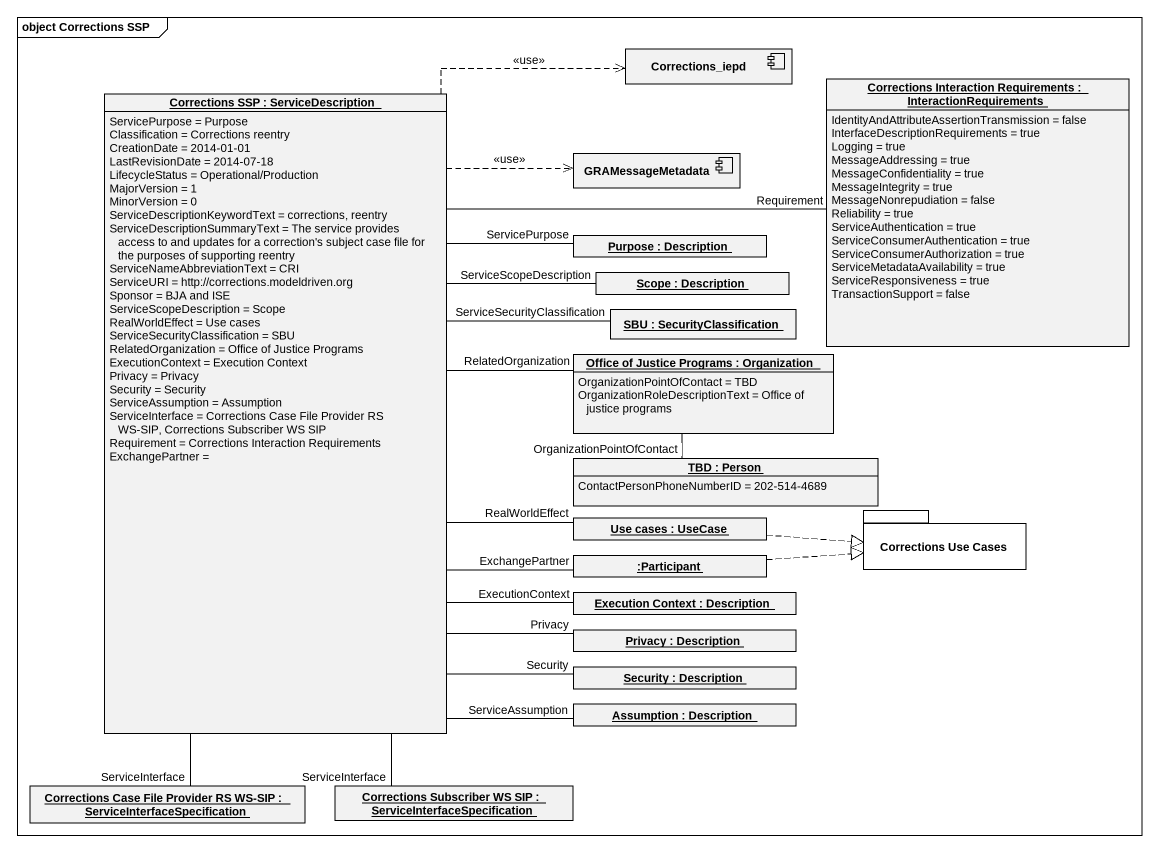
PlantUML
@startuml
mainframe object Corrections SSP
allowmixing
hide circle
hide empty members
component Corrections_iepd
object "Corrections Interaction Requirements : InteractionRequirements" as Corrections_Interaction {
  IdentityAndAttributeAssertionTransmission = false
  InterfaceDescriptionRequirements = true
  Logging = true
  MessageAddressing = true
  MessageConfidentiality = true
  MessageIntegrity = true
  MessageNonrepudiation = false
  Reliability = true
  ServiceAuthentication = true
  ServiceConsumerAuthentication = true
  ServiceConsumerAuthorization = true
  ServiceMetadataAvailability = true
  ServiceResponsiveness = true
  TransactionSupport = false
}
object "Corrections SSP : ServiceDescription" as Corrections_SSP {
  ServicePurpose = Purpose
  Classification = Corrections reentry
  CreationDate = 2014-01-01
  LastRevisionDate = 2014-07-18
  LifecycleStatus = Operational/Production
  MajorVersion = 1
  MinorVersion = 0
  ServiceDescriptionKeywordText = corrections, reentry
  ServiceDescriptionSummaryText = The service provides access to and updates for a correction's subject case file for the purposes of supporting reentry
  ServiceNameAbbreviationText = CRI
  ServiceURI = http://corrections.modeldriven.org
  Sponsor = BJA and ISE
  ServiceScopeDescription = Scope
  RealWorldEffect = Use cases
  ServiceSecurityClassification = SBU
  RelatedOrganization = Office of Justice Programs
  ExecutionContext = Execution Context
  Privacy = Privacy
  Security = Security
  ServiceAssumption = Assumption
  ServiceInterface = Corrections Case File Provider RS WS-SIP, Corrections Subscriber WS SIP
  Requirement = Corrections Interaction Requirements
  ExchangePartner =
}
component GRAMessageMetadata
object "Purpose : Description" as Purpose
object "Scope : Description" as Scope
object "SBU : SecurityClassification" as SBU
object "Office of Justice Programs : Organization" as Office_of_Justice_Programs {
  OrganizationPointOfContact = TBD
  OrganizationRoleDescriptionText = Office of justice programs
}
object "TBD : Person" as TBD {
  ContactPersonPhoneNumberID = 202-514-4689
}
package "Corrections Use Cases" as Corrections_Use_Cases {
}
object "Use cases : UseCase" as Use_cases
object ":Participant" as Participant_
object "Execution Context : Description" as Execution_Context
object "Privacy : Description" as Privacy
object "Security : Description" as Security
object "Assumption : Description" as Assumption
object "Corrections Case File Provider RS WS-SIP : ServiceInterfaceSpecification" as Corrections_Case_File
object "Corrections Subscriber WS SIP : ServiceInterfaceSpecification" as Corrections_Subscriber_WS
Corrections_Interaction -left- Corrections_SSP : Requirement
Corrections_SSP .up.> Corrections_iepd : <<use>>
Corrections_SSP .up.> GRAMessageMetadata : <<use>>
Corrections_SSP -right- Office_of_Justice_Programs : RelatedOrganization
Corrections_SSP -right- Use_cases : RealWorldEffect
Corrections_SSP -right- Participant_ : ExchangePartner
Corrections_SSP -- Corrections_Case_File : ServiceInterface
Corrections_SSP -- Corrections_Subscriber_WS : ServiceInterface
Purpose -left- Corrections_SSP : ServicePurpose
Scope -left- Corrections_SSP : ServiceScopeDescription
SBU -left- Corrections_SSP : ServiceSecurityClassification
Office_of_Justice_Programs -- TBD : OrganizationPointOfContact
Use_cases .right.|> Corrections_Use_Cases
Participant_ .right.|> Corrections_Use_Cases
Execution_Context -left- Corrections_SSP : ExecutionContext
Privacy -left- Corrections_SSP : Privacy
Security -up- Corrections_SSP : Security
Assumption -up- Corrections_SSP : ServiceAssumption
@enduml
